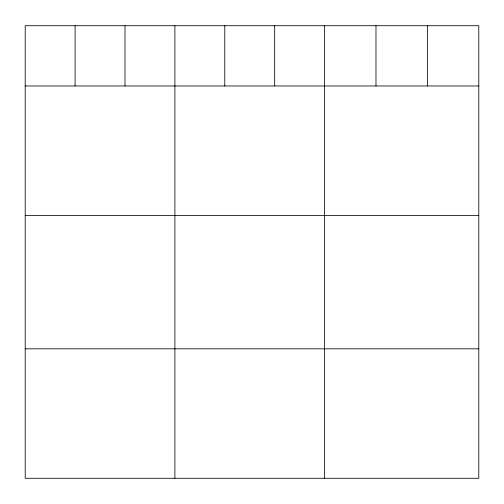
<?xml version="1.0" encoding="UTF-8"?>
<svg xmlns="http://www.w3.org/2000/svg" width="504" height="504" viewBox="0 0 504 504"><rect width="100%" height="100%" fill="white"/><g stroke="black" fill="none" stroke-linecap="round" stroke-linejoin="round"><path stroke-width="0.76" d="M478.8 85.976L478.8 478.283L25.2 478.283L25.2 25.717L478.8 25.717L478.8 85.976L25.2 85.976M25.2 215.435L478.8 215.435M25.2 348.818L478.8 348.818M427.392 25.717L427.392 85.976M375.984 25.717L375.984 85.976M324.576 25.717L324.576 478.283M274.68 25.717L274.68 85.976M224.784 25.717L224.784 85.976M174.888 25.717L174.888 478.283M124.992 25.717L124.992 85.976M75.096 25.717L75.096 85.976"/></g></svg>
